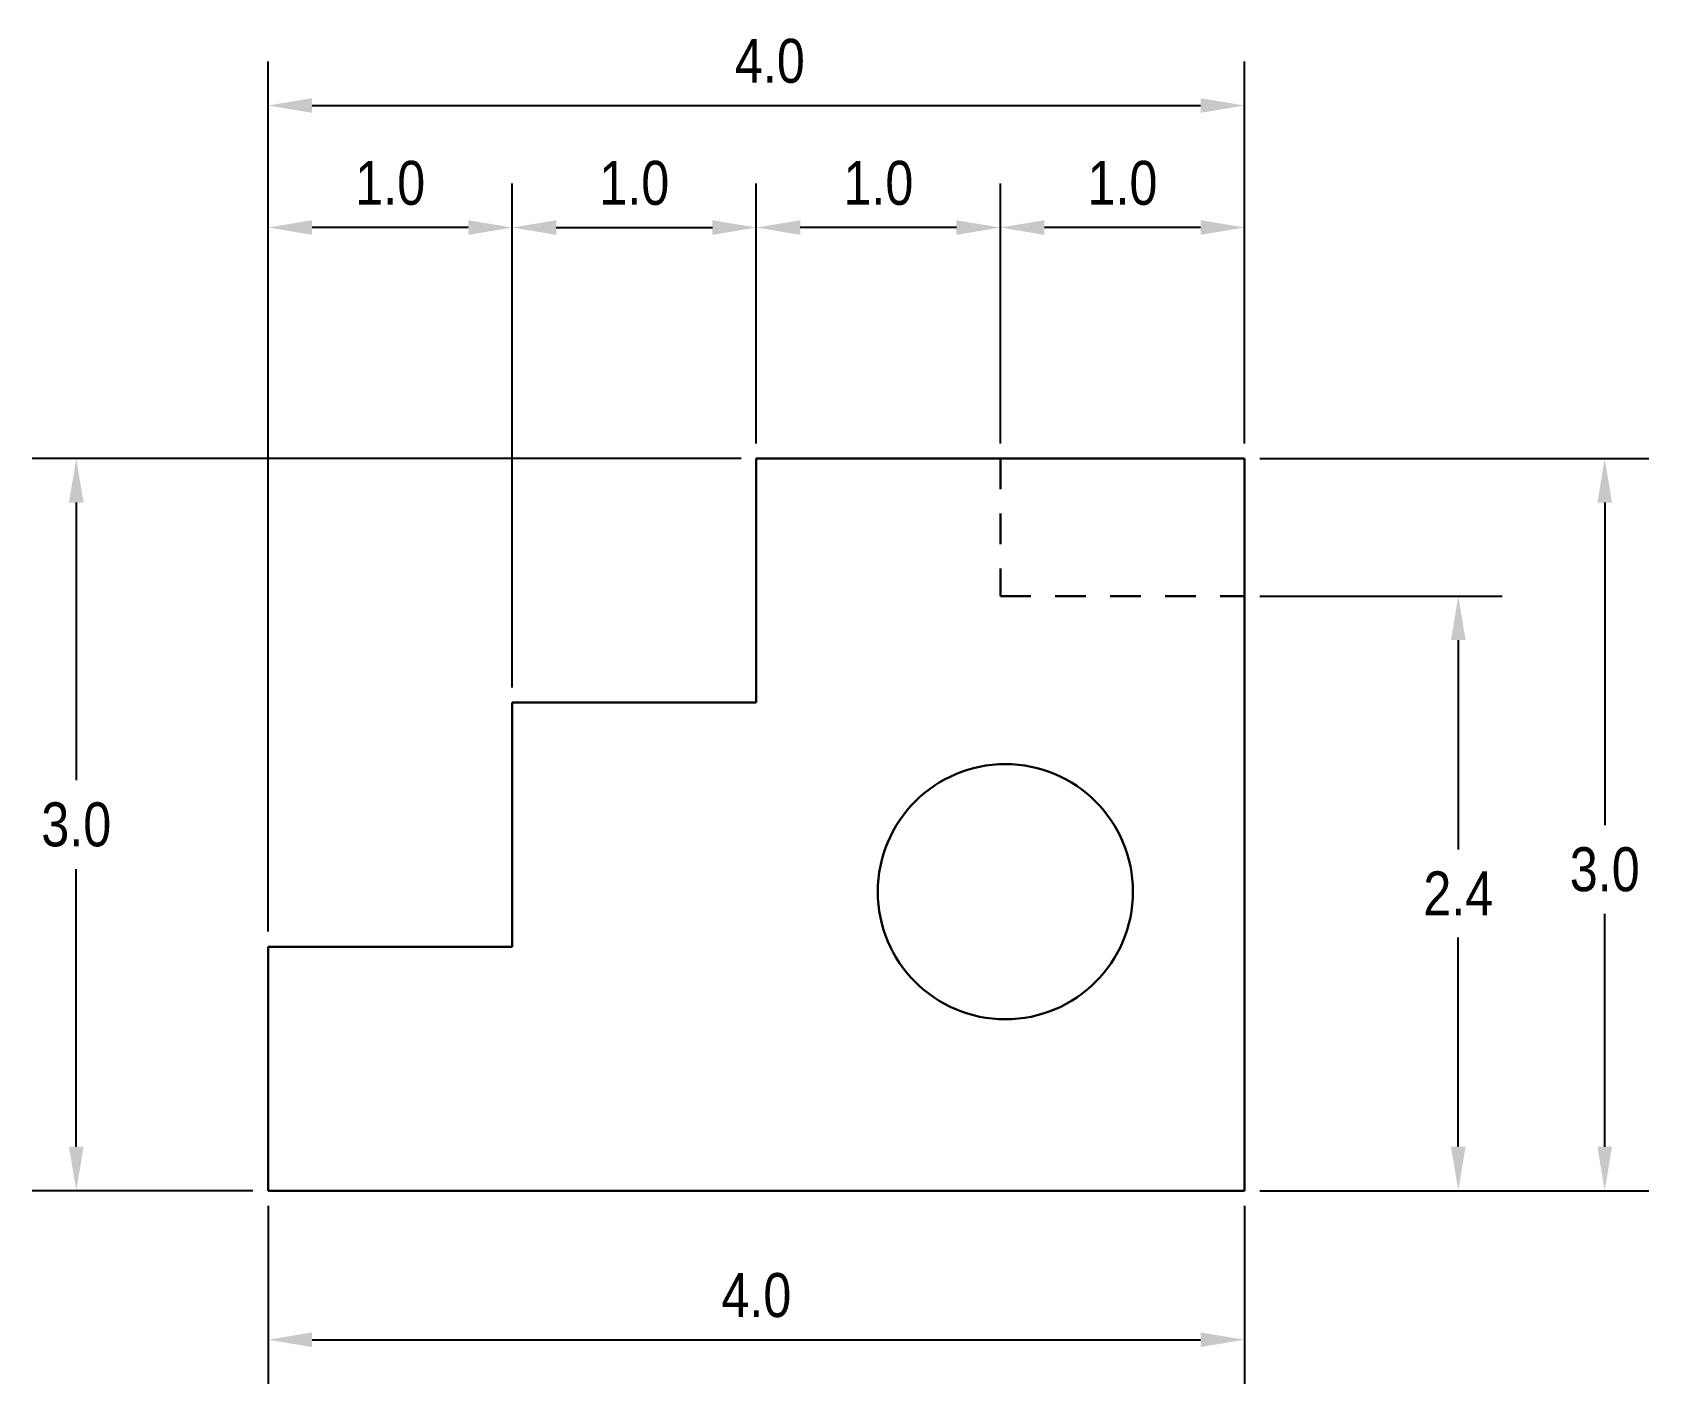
# Model space of a CAD drawing. Header units: inches. Extents: x 16.7 to 23.32, y 11.88 to 17.42.
import ezdxf

# ---------------------------------------------------------------- set-up
doc = ezdxf.new("R2010")
doc.units = ezdxf.units.IN
doc.header["$MEASUREMENT"] = 0
doc.linetypes.add('HIDDEN2', pattern=[0.1875, 0.125, -0.0625])
doc.layers.get('Defpoints').update_dxf_attribs({"lineweight": 0})
for name, color, linetype, lineweight in [('Dimensions', 170, 'Continuous', 18), ('Hidden Objects', 7, 'HIDDEN2', 30), ('Objects', 4, 'Continuous', 30)]:
    doc.layers.add(name, color=color, linetype=linetype, lineweight=lineweight)
doc.styles.get("Standard").update_dxf_attribs({"font": 'ARIALN.TTF'})
doc.dimstyles.get("Standard").update_dxf_attribs({"dimtxt": 0.18, "dimasz": 0.18, "dimexe": 0.18, "dimexo": 0.0625, "dimgap": 0.09, "dimtad": 1, "dimtih": 1, "dimtoh": 1, "dimdec": 1, "dimzin": 0, "dimdsep": 46, "dimtxsty": 'Standard', "dimcen": 0.09, "dimadec": 0, "dimazin": 0, "dimtfac": 1, "dimtdec": 1, "dimtofl": 0, "dimtmove": 0, "dimatfit": 3, "dimfxl": 1, "dimtolj": 1, "dimtzin": 0, "dimarcsym": 0})

# ---------------------------------------------------------------- blocks, each defined once
blk = doc.blocks.new('*D32')
at = {"layer": 'Defpoints', "color": 0, "transparency": 16777216}
for p in [(17.6616, 12.6721), (21.6616, 12.6721), (21.6616, 12.0613)]:
    blk.add_point(p, dxfattribs=at)
at = {"layer": 'Dimensions', "color": 0, "lineweight": -2, "transparency": 16777216}
for p, q in [((17.6616, 12.6096), (17.6616, 11.8813)), ((21.6616, 12.6096), (21.6616, 11.8813)), ((17.8416, 12.0613), (21.4816, 12.0613))]:
    blk.add_line(p, q, dxfattribs=at)
at = {"layer": 'Dimensions', "color": 0, "transparency": 16777216}
for points in [[(17.8416, 12.0913), (17.8416, 12.0313), (17.6616, 12.0613)], [(21.4816, 12.0913), (21.4816, 12.0313), (21.6616, 12.0613)]]:
    blk.add_solid(points, dxfattribs=at)
at = {"layer": 'Dimensions', "color": 0, "transparency": 16777216, "insert": (19.6616, 12.2432), "char_height": 0.18, "attachment_point": 5}
blk.add_mtext('\\A1;4.0', dxfattribs=at)
blk = doc.blocks.new('*D33')
at = {"layer": 'Defpoints', "color": 0, "transparency": 16777216}
for p in [(19.6616, 16.619), (19.6616, 15.6721), (18.6616, 14.6721)]:
    blk.add_point(p, dxfattribs=at)
at = {"layer": 'Dimensions', "color": 0, "lineweight": -2, "transparency": 16777216}
for p, q in [((18.6616, 14.7346), (18.6616, 16.799)), ((19.6616, 15.7346), (19.6616, 16.799)), ((18.8416, 16.619), (19.4816, 16.619))]:
    blk.add_line(p, q, dxfattribs=at)
at = {"layer": 'Dimensions', "color": 0, "transparency": 16777216}
for points in [[(18.8416, 16.649), (18.8416, 16.589), (18.6616, 16.619)], [(19.4816, 16.649), (19.4816, 16.589), (19.6616, 16.619)]]:
    blk.add_solid(points, dxfattribs=at)
at = {"layer": 'Dimensions', "color": 0, "transparency": 16777216, "insert": (19.1616, 16.8009), "char_height": 0.18, "attachment_point": 5}
blk.add_mtext('\\A1;1.0', dxfattribs=at)
blk = doc.blocks.new('*D34')
at = {"layer": 'Defpoints', "color": 0, "transparency": 16777216}
for p in [(21.6616, 15.1087), (22.5376, 15.1087), (21.6616, 12.6721)]:
    blk.add_point(p, dxfattribs=at)
at = {"layer": 'Dimensions', "color": 0, "lineweight": -2, "transparency": 16777216}
for p, q in [((21.7241, 15.1087), (22.7176, 15.1087)), ((22.5376, 14.9287), (22.5376, 14.0708)), ((22.5376, 12.8521), (22.5376, 13.71)), ((21.7241, 12.6721), (22.7176, 12.6721))]:
    blk.add_line(p, q, dxfattribs=at)
at = {"layer": 'Dimensions', "color": 0, "transparency": 16777216}
for points in [[(22.5076, 14.9287), (22.5676, 14.9287), (22.5376, 15.1087)], [(22.5076, 12.8521), (22.5676, 12.8521), (22.5376, 12.6721)]]:
    blk.add_solid(points, dxfattribs=at)
at = {"layer": 'Dimensions', "color": 0, "transparency": 16777216, "insert": (22.5376, 13.8904), "char_height": 0.18, "attachment_point": 5}
blk.add_mtext('\\A1;2.4', dxfattribs=at)
blk = doc.blocks.new('*D43')
at = {"layer": 'Defpoints', "color": 0, "transparency": 16777216}
for p in [(21.6616, 17.119), (21.6616, 15.6721), (17.6616, 13.6721)]:
    blk.add_point(p, dxfattribs=at)
at = {"layer": 'Dimensions', "color": 0, "lineweight": -2, "transparency": 16777216}
for p, q in [((17.6616, 13.7346), (17.6616, 17.299)), ((21.6616, 15.7346), (21.6616, 17.299)), ((17.8416, 17.119), (21.4816, 17.119))]:
    blk.add_line(p, q, dxfattribs=at)
at = {"layer": 'Dimensions', "color": 0, "transparency": 16777216}
for points in [[(17.8416, 17.149), (17.8416, 17.089), (17.6616, 17.119)], [(21.4816, 17.149), (21.4816, 17.089), (21.6616, 17.119)]]:
    blk.add_solid(points, dxfattribs=at)
at = {"layer": 'Dimensions', "color": 0, "transparency": 16777216, "insert": (19.717, 17.3009), "char_height": 0.18, "attachment_point": 5}
blk.add_mtext('\\A1;4.0', dxfattribs=at)
blk = doc.blocks.new('*D36')
at = {"layer": 'Defpoints', "color": 0, "transparency": 16777216}
for p in [(21.6616, 15.6721), (23.1376, 15.6721), (21.6616, 12.6721)]:
    blk.add_point(p, dxfattribs=at)
at = {"layer": 'Dimensions', "color": 0, "lineweight": -2, "transparency": 16777216}
for p, q in [((21.7241, 15.6721), (23.3176, 15.6721)), ((23.1376, 15.4921), (23.1376, 14.1701)), ((23.1376, 12.8521), (23.1376, 13.8063)), ((21.7241, 12.6721), (23.3176, 12.6721))]:
    blk.add_line(p, q, dxfattribs=at)
at = {"layer": 'Dimensions', "color": 0, "transparency": 16777216}
for points in [[(23.1076, 15.4921), (23.1676, 15.4921), (23.1376, 15.6721)], [(23.1076, 12.8521), (23.1676, 12.8521), (23.1376, 12.6721)]]:
    blk.add_solid(points, dxfattribs=at)
at = {"layer": 'Dimensions', "color": 0, "transparency": 16777216, "insert": (23.1376, 13.9882), "char_height": 0.18, "attachment_point": 5}
blk.add_mtext('\\A1;3.0', dxfattribs=at)
blk = doc.blocks.new('*D37')
at = {"layer": 'Defpoints', "color": 0, "transparency": 16777216}
for p in [(20.6616, 16.619), (20.6616, 15.6721), (21.6616, 15.6721)]:
    blk.add_point(p, dxfattribs=at)
at = {"layer": 'Dimensions', "color": 0, "lineweight": -2, "transparency": 16777216}
for p, q in [((20.6616, 15.7346), (20.6616, 16.799)), ((21.6616, 15.7346), (21.6616, 16.799)), ((21.4816, 16.619), (20.8416, 16.619))]:
    blk.add_line(p, q, dxfattribs=at)
at = {"layer": 'Dimensions', "color": 0, "transparency": 16777216}
for points in [[(20.8416, 16.649), (20.8416, 16.589), (20.6616, 16.619)], [(21.4816, 16.649), (21.4816, 16.589), (21.6616, 16.619)]]:
    blk.add_solid(points, dxfattribs=at)
at = {"layer": 'Dimensions', "color": 0, "transparency": 16777216, "insert": (21.1616, 16.8009), "char_height": 0.18, "attachment_point": 5}
blk.add_mtext('\\A1;1.0', dxfattribs=at)
blk = doc.blocks.new('*D38')
at = {"layer": 'Defpoints', "color": 0, "transparency": 16777216}
for p in [(19.6616, 16.619), (19.6616, 15.6721), (20.6616, 15.6721)]:
    blk.add_point(p, dxfattribs=at)
at = {"layer": 'Dimensions', "color": 0, "lineweight": -2, "transparency": 16777216}
for p, q in [((19.6616, 15.7346), (19.6616, 16.799)), ((20.6616, 15.7346), (20.6616, 16.799)), ((20.4816, 16.619), (19.8416, 16.619))]:
    blk.add_line(p, q, dxfattribs=at)
at = {"layer": 'Dimensions', "color": 0, "transparency": 16777216}
for points in [[(19.8416, 16.649), (19.8416, 16.589), (19.6616, 16.619)], [(20.4816, 16.649), (20.4816, 16.589), (20.6616, 16.619)]]:
    blk.add_solid(points, dxfattribs=at)
at = {"layer": 'Dimensions', "color": 0, "transparency": 16777216, "insert": (20.1616, 16.8009), "char_height": 0.18, "attachment_point": 5}
blk.add_mtext('\\A1;1.0', dxfattribs=at)
blk = doc.blocks.new('*D39')
at = {"layer": 'Defpoints', "color": 0, "transparency": 16777216}
for p in [(17.6616, 16.619), (18.6616, 14.6721), (17.6616, 13.6721)]:
    blk.add_point(p, dxfattribs=at)
at = {"layer": 'Dimensions', "color": 0, "lineweight": -2, "transparency": 16777216}
for p, q in [((17.6616, 13.7346), (17.6616, 16.799)), ((18.6616, 14.7346), (18.6616, 16.799)), ((18.4816, 16.619), (17.8416, 16.619))]:
    blk.add_line(p, q, dxfattribs=at)
at = {"layer": 'Dimensions', "color": 0, "transparency": 16777216}
for points in [[(17.8416, 16.649), (17.8416, 16.589), (17.6616, 16.619)], [(18.4816, 16.649), (18.4816, 16.589), (18.6616, 16.619)]]:
    blk.add_solid(points, dxfattribs=at)
at = {"layer": 'Dimensions', "color": 0, "transparency": 16777216, "insert": (18.1616, 16.8009), "char_height": 0.18, "attachment_point": 5}
blk.add_mtext('\\A1;1.0', dxfattribs=at)
blk = doc.blocks.new('*D40')
at = {"layer": 'Defpoints', "color": 0, "transparency": 16777216}
for p in [(19.6616, 15.6721), (16.8753, 12.6721), (17.6616, 12.6721)]:
    blk.add_point(p, dxfattribs=at)
at = {"layer": 'Dimensions', "color": 0, "lineweight": -2, "transparency": 16777216}
for p, q in [((19.5991, 15.6721), (16.6953, 15.6721)), ((16.8753, 15.4921), (16.8753, 14.354)), ((16.8753, 12.8521), (16.8753, 13.9902)), ((17.5991, 12.6721), (16.6953, 12.6721))]:
    blk.add_line(p, q, dxfattribs=at)
at = {"layer": 'Dimensions', "color": 0, "transparency": 16777216}
for points in [[(16.8453, 15.4921), (16.9053, 15.4921), (16.8753, 15.6721)], [(16.8453, 12.8521), (16.9053, 12.8521), (16.8753, 12.6721)]]:
    blk.add_solid(points, dxfattribs=at)
at = {"layer": 'Dimensions', "color": 0, "transparency": 16777216, "insert": (16.8753, 14.1721), "char_height": 0.18, "attachment_point": 5}
blk.add_mtext('\\A1;3.0', dxfattribs=at)

msp = doc.modelspace()

# ---------------------------------------------------------------- linework, layer by layer
at = {"layer": 'Hidden Objects'}
for p, q in [((20.6616, 15.6721), (20.6616, 15.1087)), ((20.6616, 15.1087), (21.6616, 15.1087))]:
    msp.add_line(p, q, dxfattribs=at)
at = {"layer": 'Objects'}
for p, q in [((19.6616, 14.6721), (19.6616, 15.6721)), ((19.6616, 15.6721), (21.6616, 15.6721)), ((21.6616, 15.6721), (21.6616, 12.6721)), ((18.6616, 13.6721), (18.6616, 14.6721)), ((18.6616, 14.6721), (19.6616, 14.6721)), ((17.6616, 13.6721), (18.6616, 13.6721)), ((18.6616, 13.6721), (17.6616, 13.6721)), ((17.6616, 12.6721), (17.6616, 13.6721)), ((21.6616, 12.6721), (17.6616, 12.6721))]:
    msp.add_line(p, q, dxfattribs=at)
msp.add_circle((20.6819, 13.8972), 0.5228, dxfattribs=at)

# ---------------------------------------------------------------- dimensions: what is measured, and where the dimension line sits
at = {"layer": 'Dimensions'}
for base, p1, p2, override, picture, middle in [((21.6616, 17.119), (17.6616, 13.6721), (21.6616, 15.6721), {"dimscale": 1, "dimtix": 0, "dimtofl": 0, "dimtmove": 0, "dimatfit": 3}, '*D43', (19.717, 17.119)), ((19.6616, 16.619), (18.6616, 14.6721), (19.6616, 15.6721), {"dimdec": 1, "dimtmove": 0}, '*D33', (19.1616, 16.619))]:
    dim = msp.add_linear_dim(base=base, p1=p1, p2=p2, dimstyle='Standard', override=override, dxfattribs=at)
    dim.commit()
    dim.dimension.update_dxf_attribs({"geometry": picture, "text_midpoint": middle, "dimtype": 160})
for base, p1, p2, picture, middle in [((17.6616, 16.619), (18.6616, 14.6721), (17.6616, 13.6721), '*D39', (18.1616, 16.8009)), ((19.6616, 16.619), (20.6616, 15.6721), (19.6616, 15.6721), '*D38', (20.1616, 16.8009)), ((20.6616, 16.619), (21.6616, 15.6721), (20.6616, 15.6721), '*D37', (21.1616, 16.8009)), ((21.6616, 12.0613), (17.6616, 12.6721), (21.6616, 12.6721), '*D32', (19.6616, 12.2432))]:
    dim = msp.add_linear_dim(base=base, p1=p1, p2=p2, dimstyle='Standard', override={"dimdec": 1}, dxfattribs=at)
    dim.commit()
    dim.dimension.update_dxf_attribs({"geometry": picture, "text_midpoint": middle})
for base, p1, p2, override, picture, middle in [((16.8753, 12.6721), (19.6616, 15.6721), (17.6616, 12.6721), {"dimdec": 1}, '*D40', (16.8753, 14.1721)), ((22.5376, 15.1087), (21.6616, 12.6721), (21.6616, 15.1087), {"dimdec": 1, "dimtmove": 0}, '*D34', (22.5376, 13.8904))]:
    dim = msp.add_linear_dim(base=base, p1=p1, p2=p2, angle=90, dimstyle='Standard', override=override, dxfattribs=at)
    dim.commit()
    dim.dimension.update_dxf_attribs({"geometry": picture, "text_midpoint": middle})
dim = msp.add_linear_dim(base=(23.1376, 15.6721), p1=(21.6616, 12.6721), p2=(21.6616, 15.6721), angle=90, dimstyle='Standard', override={"dimdec": 1}, dxfattribs=at)
dim.commit()
dim.dimension.update_dxf_attribs({"geometry": '*D36', "text_midpoint": (23.1376, 13.9882), "dimtype": 160})

doc.saveas('drawing.dxf')
